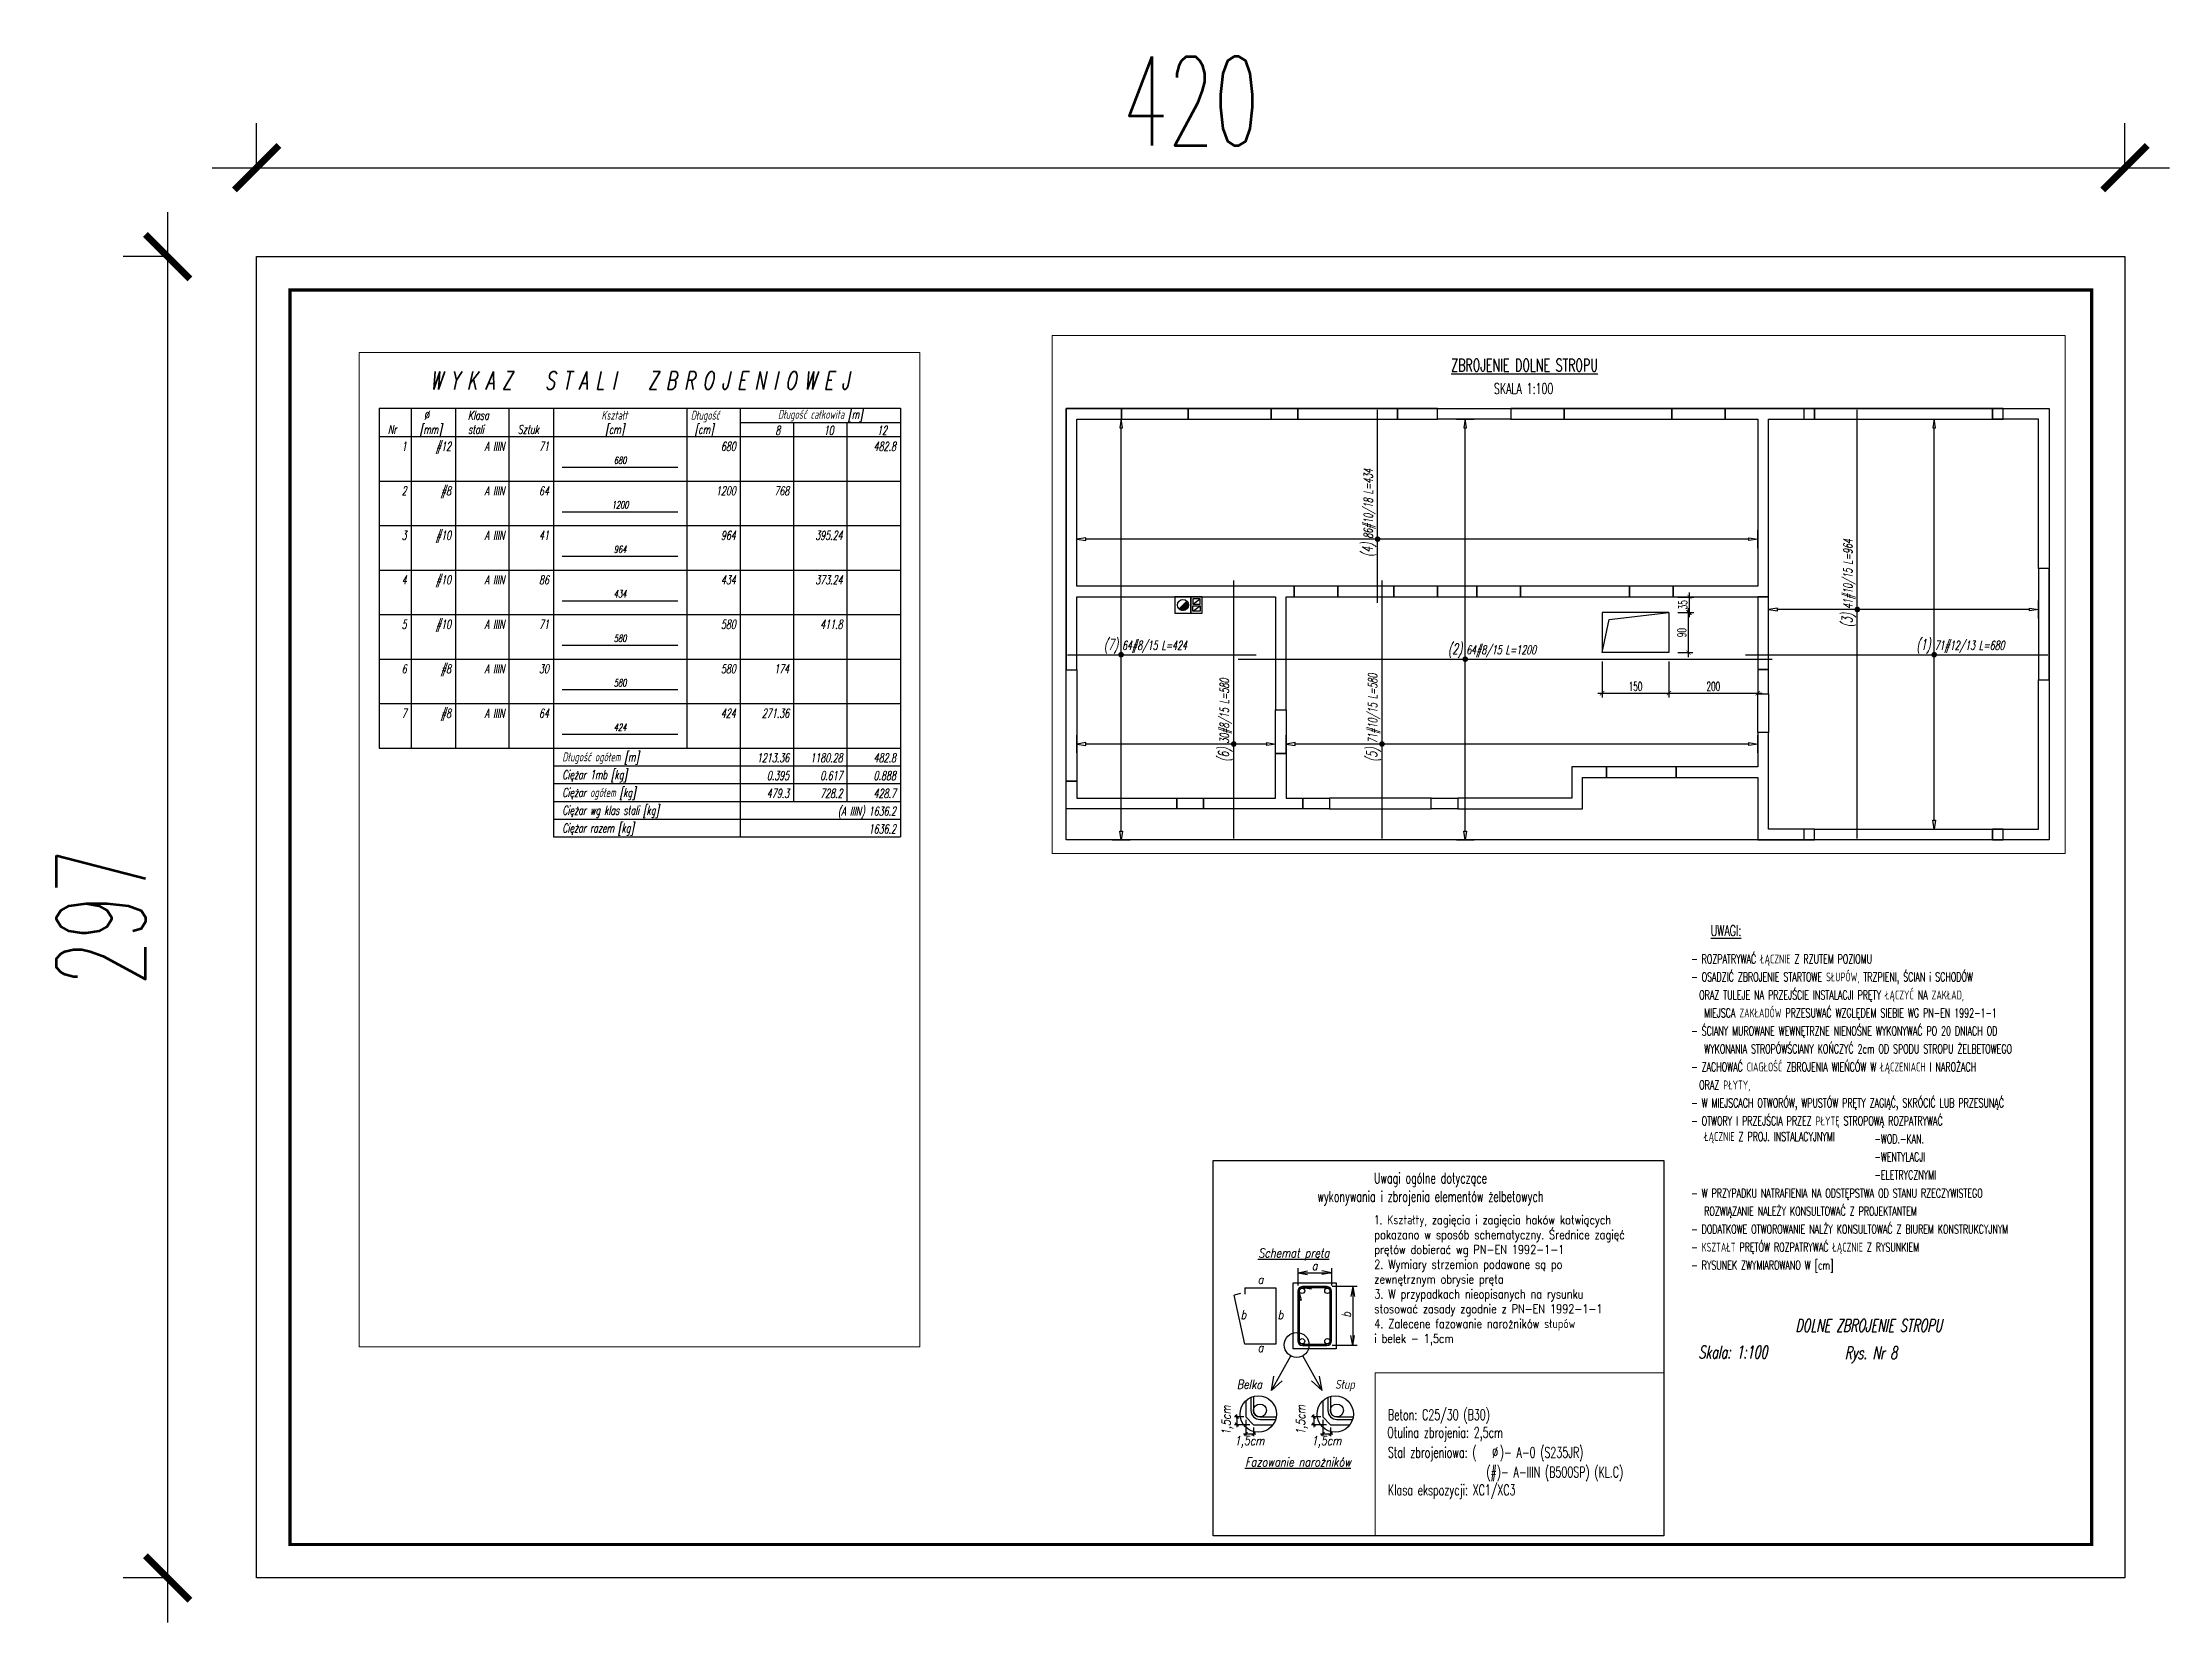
# Paper-space layout 'Layout1' of a CAD drawing. Header units: millimetres. Extents: x -461 to 18, y 446 to 802.
# The model-space entities are those that its viewports show. They can reach past a viewport. Long polylines and large blocks are cut down to what shows.
import ezdxf
from ezdxf.enums import TextEntityAlignment as Align

# ---------------------------------------------------------------- set-up
doc = ezdxf.new("R2010")
doc.units = ezdxf.units.MM
doc.header["$LTSCALE"] = 50
doc.layers.get('Defpoints').update_dxf_attribs({"color": 251})
doc.layers.add('__NIEDRUK__', color=54, linetype='Continuous', plot=False)
for name, color, linetype in [('A-URZADZENIA', 93, 'Continuous'), ('K-NADPROŻA', 61, 'Continuous'), ('K-RAMKA', 181, 'Continuous'), ('K-SCIANY', 2, 'Continuous'), ('K-SRUBY', 3, 'Continuous'), ('K-STROPY', 161, 'Continuous'), ('K-SŁUPY', 131, 'Continuous'), ('K-TEXT 2.4mm', 71, 'Continuous'), ('K-TEXT 2.8mm', 101, 'Continuous'), ('K-TEXT 2mm', 254, 'Continuous'), ('K-WYMIARY', 1, 'Continuous'), ('ZBROJA_PRET', 161, 'Continuous'), ('ZBROJA_ZASIEG', 253, 'Continuous'), ('ZBROJA_ZESTAWIENIE', 62, 'Continuous'), ('ZBROJA_ZESTAWIENIE1', 252, 'Continuous'), ('ZBROJA_ZESTAWIENIE2', 30, 'Continuous'), ('ZBROJA_ZESTAWIENIE3', 141, 'Continuous'), ('ZBROJA_ZESTAWIENIE4', 210, 'Continuous'), ('ZBROJA_ZLICZAC', 125, 'Continuous')]:
    doc.layers.add(name, color=color, linetype=linetype)
doc.styles.add('STYL_ZBROJA', font='romanszb.shx', dxfattribs={"width": 0.65, "oblique": 12})
doc.styles.add('text 2.4mm', font='romans.shx', dxfattribs={"width": 0.65})
doc.styles.add('text 2.8mm', font='romans.shx', dxfattribs={"width": 0.65})
doc.styles.add('text 2mm', font='romans.shx', dxfattribs={"width": 0.65})
doc.styles.add('WYM1', font='romanszb.shx', dxfattribs={"width": 0.6})
doc.dimstyles.new('CM100', dxfattribs={"dimscale": 5, "dimtxt": 2, "dimasz": 1, "dimexe": 1, "dimexo": 2, "dimgap": 0.5, "dimtad": 1, "dimrnd": 0.5, "dimdsep": 46, "dimtxsty": 'WYM1', "dimblk": 'OBLIQUE', "dimcen": 0, "dimdle": 1, "dimclrd": 253, "dimclre": 251, "dimclrt": 30, "dimadec": 0, "dimazin": 0, "dimtfac": 1, "dimtix": 1, "dimtmove": 0, "dimatfit": 0, "dimfxl": 1, "dimtfillclr": 256, "dimtolj": 1, "dimarcsym": 0})

# ---------------------------------------------------------------- blocks, each defined once
blk = doc.blocks.new('_ArchTick')
at = {"color": 0, "linetype": 'ByBlock', "const_width": 0.15}
blk.add_lwpolyline([(-0.5, -0.5), (0.5, 0.5)], dxfattribs=at)
blk = doc.blocks.new('*D55')
at = {"layer": '__NIEDRUK__', "color": 251, "lineweight": -2, "transparency": 16777216}
for p, q in [((-420, 317), (-420, 327)), ((0, 317), (0, 327))]:
    blk.add_line(p, q, dxfattribs=at)
at = {"layer": '__NIEDRUK__', "color": 253, "lineweight": -2, "transparency": 16777216}
blk.add_line((-430, 317), (10, 317), dxfattribs=at)
at = {"layer": 'Defpoints', "color": 0, "transparency": 16777216}
for p in [(0, 317), (-420, 297), (0, 297)]:
    blk.add_point(p, dxfattribs=at)
at = {"layer": '__NIEDRUK__', "color": 253, "lineweight": -2, "transparency": 16777216, "xscale": 10, "yscale": 10, "zscale": 10, "rotation": 180}
blk.add_blockref('_ArchTick', (-420, 317), dxfattribs=at)
at = {"layer": '__NIEDRUK__', "color": 253, "lineweight": -2, "transparency": 16777216, "xscale": 10, "yscale": 10, "zscale": 10}
blk.add_blockref('_ArchTick', (0, 317), dxfattribs=at)
at = {"layer": '__NIEDRUK__', "color": 30, "transparency": 16777216, "insert": (-210, 332), "char_height": 20, "attachment_point": 5, "style": 'WYM1'}
blk.add_mtext('\\A1;420', dxfattribs=at)
blk = doc.blocks.new('*D56')
at = {"layer": '__NIEDRUK__', "color": 253, "lineweight": -2, "transparency": 16777216}
blk.add_line((-440, 307), (-440, -10), dxfattribs=at)
at = {"layer": '__NIEDRUK__', "color": 251, "lineweight": -2, "transparency": 16777216}
for p, q in [((-440, 297), (-450, 297)), ((-440, 0), (-450, 0))]:
    blk.add_line(p, q, dxfattribs=at)
at = {"layer": 'Defpoints', "color": 0, "transparency": 16777216}
for p in [(-420, 297), (-420, 0), (-440, 0)]:
    blk.add_point(p, dxfattribs=at)
at = {"layer": '__NIEDRUK__', "color": 253, "lineweight": -2, "transparency": 16777216, "xscale": 10, "yscale": 10, "zscale": 10}
for p, rotation in [((-440, 297), 90), ((-440, 0), 270)]:
    blk.add_blockref('_ArchTick', p, dxfattribs=dict(at, rotation=rotation))
at = {"layer": '__NIEDRUK__', "color": 30, "transparency": 16777216, "insert": (-455, 148.5), "char_height": 20, "attachment_point": 5, "rotation": 90, "style": 'WYM1'}
blk.add_mtext('\\A1;297', dxfattribs=at)
blk = doc.blocks.new('A$C0BFB608B')
h = blk.add_hatch()
h.set_pattern_fill('ANSI31', color=256, scale=8)
h.set_pattern_definition([(315, (77083.3279, 191572.2395), (0.707106781, 0.707106781), [])])
h.paths.add_polyline_path([(8.8, 8.8, 0.198912), (0, 12.4, 0.668179), (-8.8, -8.8)])
blk.add_lwpolyline([(18, 18), (-18, 18), (-18, -18), (18, -18)], close=True)
blk.add_lwpolyline([(8.8, 8.8), (-8.8, -8.8)])
blk.add_circle((0, 0), 12.4)
blk = doc.blocks.new('A$C650043E8')
for points in [[(12.5, -18), (12.5, 18), (-12.5, 18), (-12.5, -18)], [(-8.5, 14), (8.5, 14), (8.5, 2), (-8.5, 2)], [(-8.5, -14), (8.5, -14), (8.5, -2), (-8.5, -2)]]:
    blk.add_lwpolyline(points, close=True)
blk = doc.blocks.new('*D76')
at = {"layer": 'Defpoints', "color": 0, "transparency": 16777216}
for p in [(27139.6, -61014.5), (27139.6, -61049.5), (27186, -61014.5)]:
    blk.add_point(p, dxfattribs=at)
at = {"layer": 'K-WYMIARY', "color": 253, "lineweight": -2, "transparency": 16777216}
blk.add_line((27186, -61059.5), (27186, -61004.5), dxfattribs=at)
at = {"layer": 'K-WYMIARY', "color": 251, "lineweight": -2, "transparency": 16777216}
for p, q in [((27159.6, -61014.5), (27196, -61014.5)), ((27159.6, -61049.5), (27196, -61049.5))]:
    blk.add_line(p, q, dxfattribs=at)
at = {"layer": 'K-WYMIARY', "color": 253, "lineweight": -2, "transparency": 16777216, "xscale": 10, "yscale": 10, "zscale": 10}
for p, rotation in [((27186, -61014.5), 90), ((27186, -61049.5), 270)]:
    blk.add_blockref('_ArchTick', p, dxfattribs=dict(at, rotation=rotation))
at = {"layer": 'K-WYMIARY', "color": 30, "transparency": 16777216, "insert": (27171, -61032), "char_height": 20, "attachment_point": 5, "rotation": 90, "style": 'WYM1'}
blk.add_mtext('\\A1;35', dxfattribs=at)
blk = doc.blocks.new('*D77')
at = {"layer": 'Defpoints', "color": 0, "transparency": 16777216}
for p in [(27139.6, -61049.5), (27183.7, -61049.5), (27139.6, -61139.5)]:
    blk.add_point(p, dxfattribs=at)
at = {"layer": 'K-WYMIARY', "color": 251, "lineweight": -2, "transparency": 16777216}
for p, q in [((27159.6, -61049.5), (27193.7, -61049.5)), ((27159.6, -61139.5), (27193.7, -61139.5))]:
    blk.add_line(p, q, dxfattribs=at)
at = {"layer": 'K-WYMIARY', "color": 253, "lineweight": -2, "transparency": 16777216}
blk.add_line((27183.7, -61149.5), (27183.7, -61039.5), dxfattribs=at)
at = {"layer": 'K-WYMIARY', "color": 253, "lineweight": -2, "transparency": 16777216, "xscale": 10, "yscale": 10, "zscale": 10}
for p, rotation in [((27183.7, -61049.5), 90), ((27183.7, -61139.5), 270)]:
    blk.add_blockref('_ArchTick', p, dxfattribs=dict(at, rotation=rotation))
at = {"layer": 'K-WYMIARY', "color": 30, "transparency": 16777216, "insert": (27168.7, -61094.5), "char_height": 20, "attachment_point": 5, "rotation": 90, "style": 'WYM1'}
blk.add_mtext('\\A1;90', dxfattribs=at)
blk = doc.blocks.new('*D78')
at = {"layer": 'Defpoints', "color": 0, "transparency": 16777216}
for p in [(26989.6, -61139.5), (27139.6, -61139.5), (27139.6, -61230.4)]:
    blk.add_point(p, dxfattribs=at)
at = {"layer": 'K-WYMIARY', "color": 251, "lineweight": -2, "transparency": 16777216}
for p, q in [((26989.6, -61159.5), (26989.6, -61240.4)), ((27139.6, -61159.5), (27139.6, -61240.4))]:
    blk.add_line(p, q, dxfattribs=at)
at = {"layer": 'K-WYMIARY', "color": 253, "lineweight": -2, "transparency": 16777216}
blk.add_line((26979.6, -61230.4), (27149.6, -61230.4), dxfattribs=at)
at = {"layer": 'K-WYMIARY', "color": 253, "lineweight": -2, "transparency": 16777216, "xscale": 10, "yscale": 10, "zscale": 10, "rotation": 180}
blk.add_blockref('_ArchTick', (26989.6, -61230.4), dxfattribs=at)
at = {"layer": 'K-WYMIARY', "color": 253, "lineweight": -2, "transparency": 16777216, "xscale": 10, "yscale": 10, "zscale": 10}
blk.add_blockref('_ArchTick', (27139.6, -61230.4), dxfattribs=at)
at = {"layer": 'K-WYMIARY', "color": 30, "transparency": 16777216, "insert": (27064.6, -61215.4), "char_height": 20, "attachment_point": 5, "style": 'WYM1'}
blk.add_mtext('\\A1;150', dxfattribs=at)
blk = doc.blocks.new('*D79')
at = {"layer": 'Defpoints', "color": 0, "transparency": 16777216}
for p in [(27139.6, -61139.5), (27339.6, -61230.4), (27339.6, -61232.2)]:
    blk.add_point(p, dxfattribs=at)
at = {"layer": 'K-WYMIARY', "color": 251, "lineweight": -2, "transparency": 16777216}
for p, q in [((27139.6, -61159.5), (27139.6, -61240.4)), ((27339.6, -61212.2), (27339.6, -61220.4))]:
    blk.add_line(p, q, dxfattribs=at)
at = {"layer": 'K-WYMIARY', "color": 253, "lineweight": -2, "transparency": 16777216}
blk.add_line((27129.6, -61230.4), (27349.6, -61230.4), dxfattribs=at)
at = {"layer": 'K-WYMIARY', "color": 253, "lineweight": -2, "transparency": 16777216, "xscale": 10, "yscale": 10, "zscale": 10, "rotation": 180}
blk.add_blockref('_ArchTick', (27139.6, -61230.4), dxfattribs=at)
at = {"layer": 'K-WYMIARY', "color": 253, "lineweight": -2, "transparency": 16777216, "xscale": 10, "yscale": 10, "zscale": 10}
blk.add_blockref('_ArchTick', (27339.6, -61230.4), dxfattribs=at)
at = {"layer": 'K-WYMIARY', "color": 30, "transparency": 16777216, "insert": (27239.6, -61215.4), "char_height": 20, "attachment_point": 5, "style": 'WYM1'}
blk.add_mtext('\\A1;200', dxfattribs=at)
blk = doc.blocks.new('_zestawiejnieM')
at = {"layer": 'ZBROJA_ZESTAWIENIE'}
for p, q in [((0, -160), (1172, -160)), ((0, -160), (0, -192)), ((72, -160), (72, -192)), ((172, -160), (172, -192)), ((292, -160), (292, -192)), ((392, -160), (392, -192)), ((692, -160), (692, -192)), ((812, -160), (812, -192)), ((1172, -160), (1172, -224)), ((0, -192), (0, -224)), ((0, -224), (1172, -224)), ((0, -224), (0, -324)), ((72, -192), (72, -224)), ((72, -224), (72, -324)), ((172, -192), (172, -224)), ((172, -224), (172, -324)), ((292, -192), (292, -224)), ((292, -224), (292, -324)), ((392, -192), (392, -224)), ((392, -224), (392, -324)), ((692, -192), (692, -224)), ((692, -224), (692, -324)), ((812, -192), (812, -224)), ((812, -224), (812, -324)), ((932, -192), (932, -224)), ((932, -224), (932, -324)), ((1052, -192), (1052, -224)), ((1052, -224), (1052, -324)), ((1172, -192), (1172, -224)), ((1172, -192), (1172, -224)), ((1172, -224), (1172, -324)), ((1172, -224), (1172, -324)), ((0, -324), (0, -424)), ((72, -324), (72, -424)), ((172, -324), (172, -424)), ((292, -324), (292, -424)), ((392, -324), (392, -424)), ((692, -324), (692, -424)), ((812, -324), (812, -424)), ((932, -324), (932, -424)), ((1052, -324), (1052, -424)), ((1172, -324), (1172, -424)), ((1172, -324), (1172, -424)), ((0, -424), (0, -524)), ((72, -424), (72, -524)), ((172, -424), (172, -524)), ((292, -424), (292, -524)), ((392, -424), (392, -524)), ((692, -424), (692, -524)), ((812, -424), (812, -524)), ((932, -424), (932, -524)), ((1052, -424), (1052, -524)), ((1172, -424), (1172, -524)), ((1172, -424), (1172, -524)), ((0, -524), (0, -624)), ((72, -524), (72, -624)), ((172, -524), (172, -624)), ((292, -524), (292, -624)), ((392, -524), (392, -624)), ((692, -524), (692, -624)), ((812, -524), (812, -624)), ((932, -524), (932, -624)), ((1052, -524), (1052, -624)), ((1172, -524), (1172, -624)), ((1172, -524), (1172, -624)), ((0, -624), (0, -724)), ((72, -624), (72, -724)), ((172, -624), (172, -724)), ((292, -624), (292, -724)), ((392, -624), (392, -724)), ((692, -624), (692, -724)), ((812, -624), (812, -724)), ((932, -624), (932, -724)), ((1052, -624), (1052, -724)), ((1172, -624), (1172, -724)), ((1172, -624), (1172, -724)), ((0, -724), (0, -824)), ((72, -724), (72, -824)), ((172, -724), (172, -824)), ((292, -724), (292, -824)), ((392, -724), (392, -824)), ((692, -724), (692, -824)), ((812, -724), (812, -824)), ((932, -724), (932, -824)), ((1052, -724), (1052, -824)), ((1172, -724), (1172, -824)), ((1172, -724), (1172, -824)), ((0, -824), (0, -924)), ((72, -824), (72, -924)), ((172, -824), (172, -924)), ((292, -824), (292, -924)), ((392, -824), (392, -924)), ((692, -824), (692, -924)), ((812, -824), (812, -924)), ((932, -824), (932, -924)), ((1052, -824), (1052, -924)), ((1172, -824), (1172, -924)), ((1172, -824), (1172, -924)), ((0, -924), (1172, -924)), ((392, -924), (392, -1124)), ((812, -924), (812, -1124)), ((932, -924), (932, -1044)), ((1052, -924), (1052, -1044)), ((1172, -924), (1172, -1084)), ((1172, -924), (1172, -1044)), ((1172, -924), (1172, -1084)), ((1172, -1044), (1172, -1084)), ((1172, -1084), (1172, -1124)), ((392, -1124), (1172, -1124))]:
    blk.add_line(p, q, dxfattribs=at)
at = {"layer": 'ZBROJA_ZESTAWIENIE1'}
for p, q in [((812, -192), (1172, -192)), ((0, -324), (1172, -324)), ((0, -424), (1172, -424)), ((0, -524), (1172, -524)), ((0, -624), (1172, -624)), ((0, -724), (1172, -724)), ((0, -824), (1172, -824)), ((392, -964), (1172, -964)), ((392, -1004), (1172, -1004)), ((392, -1044), (1172, -1044)), ((392, -1084), (1172, -1084))]:
    blk.add_line(p, q, dxfattribs=at)
at = {"layer": 'ZBROJA_ZESTAWIENIE3'}
for points in [[(412, -292.8), (672, -292.8)], [(412, -392.8), (672, -392.8)], [(412, -492.8), (672, -492.8)], [(412, -592.8), (672, -592.8)], [(412, -692.8), (672, -692.8)], [(412, -792.8), (672, -792.8)], [(412, -892.8), (672, -892.8)]]:
    blk.add_lwpolyline(points, dxfattribs=at)
at = {"layer": '__NIEDRUK__', "style": 'text 2mm', "width": 0.65}
blk.add_text('21:56:', height=40, dxfattribs=at).set_placement((0, 0))
at = {"layer": 'ZBROJA_ZESTAWIENIE2', "style": 'STYL_ZBROJA', "oblique": 12, "width": 0.65}
for s, p in [(' %%c', (92, -192)), ('Klasa', (200, -192)), ('Kształt', (500, -192)), (' Długość', (692, -192)), ('Nr', (20, -224)), ('[mm]', (92, -224)), ('stali', (200, -224)), ('Sztuk', (312, -224)), (' [cm]', (500, -224)), ('  [cm]', (692, -224)), ('Długość ogółem [m]', (412, -960)), ('Ciężar 1mb [kg]', (412, -1000)), ('Ciężar ogółem [kg]', (412, -1040)), ('Ciężar wg klas stali [kg]', (412, -1080)), ('Ciężar razem [kg]', (412, -1120))]:
    blk.add_text(s, height=20, dxfattribs=at).set_placement(p, align=Align.BOTTOM_LEFT)
blk.add_text('Długość całkowita [m]', height=20, dxfattribs=at).set_placement((992, -184), align=Align.CENTER)
for s, p in [('1', (62, -256)), ('#12', (162, -256)), ('A IIIN', (282, -256)), ('71', (382, -256)), ('680', (802, -256)), ('8', (902, -220)), ('10', (1022, -220)), ('482.8', (1162, -256)), ('12', (1142, -220)), ('#8', (162, -356)), ('2', (62, -356)), ('A IIIN', (282, -356)), ('64', (382, -356)), ('1200', (802, -356)), ('768', (922, -356)), ('3', (62, -456)), ('#10', (162, -456)), ('A IIIN', (282, -456)), ('41', (382, -456)), ('964', (802, -456)), ('395.24', (1042, -456)), ('4', (62, -556)), ('#10', (162, -556)), ('A IIIN', (282, -556)), ('86', (382, -556)), ('434', (802, -556)), ('373.24', (1042, -556)), ('5', (62, -656)), ('#10', (162, -656)), ('A IIIN', (282, -656)), ('71', (382, -656)), ('580', (802, -656)), ('411.8', (1042, -656)), ('6', (62, -756)), ('#8', (162, -756)), ('A IIIN', (282, -756)), ('30', (382, -756)), ('580', (802, -756)), ('174', (922, -756)), ('7', (62, -856)), ('#8', (162, -856)), ('A IIIN', (282, -856)), ('64', (382, -856)), ('424', (802, -856)), ('271.36', (922, -856)), ('1213.36', (922, -956)), ('1180.28', (1042, -956)), ('482.8', (1162, -956)), ('0.395', (922, -996)), ('0.617', (1042, -996)), ('0.888', (1162, -996)), ('479.3', (922, -1036)), ('728.2', (1042, -1036)), ('428.7', (1162, -1036)), ('(A IIIN) 1636.2', (1162, -1076)), ('1636.2', (1162, -1116))]:
    blk.add_text(s, height=20, dxfattribs=at).set_placement(p, align=Align.RIGHT)
for s, p in [('680', (542, -290.2)), ('1200', (542, -390.2)), ('964', (542, -490.2)), ('434', (542, -590.2)), ('580', (542, -690.2)), ('580', (542, -790.2)), ('424', (542, -890.2))]:
    blk.add_text(s, height=16, dxfattribs=at).set_placement(p, align=Align.BOTTOM_CENTER)
at = {"layer": 'ZBROJA_ZESTAWIENIE4', "style": 'STYL_ZBROJA', "oblique": 12, "width": 0.65}
blk.add_text('W Y K A Z   S T A L I   Z B R O J E N I O W E J', height=40, dxfattribs=at).set_placement((586, -118), align=Align.CENTER)
blk = doc.blocks.new('ramka')
at = {"const_width": 0.7}
blk.add_lwpolyline([(-405, 282), (0, 282), (0, 0), (-405, 0)], close=True, dxfattribs=at)
at = {"layer": '__NIEDRUK__'}
blk.add_lwpolyline([(-412.5, 289.5), (7.5, 289.5), (7.5, -7.5), (-412.5, -7.5)], close=True, dxfattribs=at)
dim = blk.add_linear_dim(base=(7.5, 309.5), p1=(-412.5, 289.5), p2=(7.5, 289.5), dimstyle='CM100', override={"dimscale": 10, "dimblk": 'ArchTick'}, dxfattribs=at)
dim.commit()
dim.dimension.update_dxf_attribs({"geometry": '*D55', "text_midpoint": (-202.5, 324.5), "insert": (7.5, -7.5)})
dim = blk.add_linear_dim(base=(-432.5, -7.5), p1=(-412.5, 289.5), p2=(-412.5, -7.5), angle=90, dimstyle='CM100', override={"dimscale": 10, "dimblk": 'ArchTick'}, dxfattribs=at)
dim.commit()
dim.dimension.update_dxf_attribs({"geometry": '*D56', "text_midpoint": (-447.5, 141), "insert": (7.5, -7.5)})

msp = doc.modelspace()

# ---------------------------------------------------------------- linework, layer by layer
at = {"layer": 'A-URZADZENIA'}
for p, q in [((26069.306, -61030.46), (26086.306, -61018.46)), ((26069.306, -61046.46), (26086.306, -61034.46))]:
    msp.add_line(p, q, dxfattribs=at)
at = {"layer": 'K-NADPROŻA'}
for points in [[(25909.351, -60614.46), (26059.351, -60614.46), (26059.351, -60590.46), (25909.351, -60590.46)], [(26245.64, -60614.46), (26305.64, -60614.46), (26305.64, -60590.46), (26245.64, -60590.46)], [(26529.713, -60614.46), (26619.713, -60614.46), (26619.713, -60590.46), (26529.713, -60590.46)], [(26784.032, -60614.46), (26904.032, -60614.46), (26904.032, -60590.46), (26784.032, -60590.46)], [(27146.205, -60614.46), (27266.205, -60614.46), (27266.205, -60590.46), (27146.205, -60590.46)], [(27467.14, -60614.46), (27867.14, -60614.46), (27867.14, -60590.46), (27467.14, -60590.46)], [(27994.64, -60950.46), (27970.64, -60950.46), (27970.64, -61200.46), (27994.64, -61200.46)], [(26297.59, -61014.46), (26395.64, -61014.46), (26395.64, -60990.46), (26297.59, -60990.46)], [(26521.663, -61014.46), (26619.713, -61014.46), (26619.713, -60990.46), (26521.663, -60990.46)], [(26707.713, -61014.46), (26805.762, -61014.46), (26805.762, -60990.46), (26707.713, -60990.46)], [(27051.466, -61014.46), (27149.516, -61014.46), (27149.516, -60990.46), (27051.466, -60990.46)], [(27339.64, -61177.46), (27363.64, -61177.46), (27363.64, -61014.46), (27339.64, -61014.46)], [(25784.64, -61178.334), (25808.64, -61178.334), (25808.64, -61428.334), (25784.64, -61428.334)], [(27339.64, -61232.21), (27363.64, -61232.21), (27363.64, -61319.21), (27339.64, -61319.21)], [(26255.64, -61268.41), (26279.64, -61268.41), (26279.64, -61366.46), (26255.64, -61366.46)], [(27156.14, -61396.46), (26999.14, -61396.46), (26999.14, -61420.46), (27156.14, -61420.46)], [(26093.83, -61490.46), (26033.83, -61490.46), (26033.83, -61466.46), (26093.83, -61466.46)], [(26376.57, -61490.46), (26316.57, -61490.46), (26316.57, -61466.46), (26376.57, -61466.46)], [(26665.508, -61490.46), (26605.508, -61490.46), (26605.508, -61466.46), (26665.508, -61466.46)], [(27867.14, -61560.46), (27467.14, -61560.46), (27467.14, -61536.46), (27867.14, -61536.46)]]:
    msp.add_lwpolyline(points, close=True, dxfattribs=at)
at = {"layer": 'K-SCIANY'}
for points in [[(25909.351, -60590.46), (25784.64, -60590.46), (25784.64, -61178.334), (25808.64, -61178.334), (25808.64, -61014.46), (26255.64, -61014.46), (26255.64, -61268.41), (26279.64, -61268.41), (26279.64, -61014.46), (26297.59, -61014.46), (26297.59, -60990.46), (25808.64, -60990.46), (25808.64, -60614.46), (25909.351, -60614.46)], [(26059.351, -60614.46), (26245.64, -60614.46), (26245.64, -60590.46), (26059.351, -60590.46)], [(26305.64, -60614.46), (26529.713, -60614.46), (26529.713, -60590.46), (26305.64, -60590.46)], [(26784.032, -60614.46), (26619.713, -60614.46), (26619.713, -60590.46), (26784.032, -60590.46)], [(26904.032, -60614.46), (27146.205, -60614.46), (27146.205, -60590.46), (26904.032, -60590.46)], [(27867.14, -60590.46), (27994.64, -60590.46), (27994.64, -60950.46), (27970.64, -60950.46), (27970.64, -60614.46), (27867.14, -60614.46)], [(26521.663, -60990.46), (26395.64, -60990.46), (26395.64, -61014.46), (26521.663, -61014.46)], [(26619.713, -61014.46), (26707.713, -61014.46), (26707.713, -60990.46), (26619.713, -60990.46)], [(26805.762, -61014.46), (27051.466, -61014.46), (27051.466, -60990.46), (26805.762, -60990.46)], [(27970.64, -61200.46), (27994.64, -61200.46), (27994.64, -61560.46), (27867.14, -61560.46), (27867.14, -61536.46), (27970.64, -61536.46)], [(27467.062, -61536.46), (27363.64, -61536.46), (27363.64, -61319.21), (27339.64, -61319.21), (27339.64, -61396.46), (27156.14, -61396.46), (27156.14, -61420.46), (27339.64, -61420.46), (27339.64, -61560.46), (27467.14, -61560.46)], [(26255.64, -61366.46), (26279.64, -61366.46), (26279.64, -61466.46), (26316.57, -61466.46), (26316.57, -61490.46), (26093.83, -61490.46), (26093.83, -61466.46), (26255.64, -61466.46)], [(26033.83, -61490.46), (25784.64, -61490.46), (25784.64, -61428.334), (25808.64, -61428.334), (25808.64, -61466.46), (26033.83, -61466.46)], [(26999.14, -61396.46), (26921.14, -61396.46), (26921.14, -61466.46), (26665.508, -61466.46), (26665.508, -61490.46), (26945.14, -61490.46), (26945.14, -61420.46), (26999.14, -61420.46)], [(26376.57, -61490.46), (26605.508, -61490.46), (26605.508, -61466.46), (26376.57, -61466.46)]]:
    msp.add_lwpolyline(points, close=True, dxfattribs=at)
msp.add_lwpolyline([(27149.516, -60990.46), (27149.516, -61014.46), (27363.64, -61014.46), (27363.64, -60614.46), (27467.14, -60614.46), (27467.14, -60590.46), (27266.205, -60590.46), (27266.205, -60614.46), (27339.64, -60614.46), (27339.64, -60990.46), (27149.516, -60990.46)], dxfattribs=at)
at = {"layer": 'K-SRUBY'}
for points in [[(26989.64, -61049.46), (26989.64, -61139.46), (27005.55, -61065.37), (27139.64, -61049.46), (26989.64, -61049.46)], [(26989.64, -61139.46), (27005.55, -61065.37), (27139.64, -61049.46), (27139.64, -61139.46), (26989.64, -61139.46)]]:
    msp.add_lwpolyline(points, dxfattribs=at)
at = {"layer": 'K-STROPY'}
msp.add_lwpolyline([(25784.64, -60590.46), (27994.64, -60590.46), (27994.64, -61560.46), (25784.64, -61560.46)], close=True, dxfattribs=at)
at = {"layer": 'K-SŁUPY'}
for points in [[(27443.14, -60614.46), (27467.14, -60614.46), (27467.14, -60590.46), (27443.14, -60590.46)], [(27867.14, -60614.46), (27891.14, -60614.46), (27891.14, -60590.46), (27867.14, -60590.46)], [(27339.64, -61232.21), (27363.64, -61232.21), (27363.64, -61177.46), (27339.64, -61177.46)], [(27443.14, -61560.46), (27467.14, -61560.46), (27467.14, -61536.46), (27443.14, -61536.46)], [(27867.14, -61560.46), (27891.14, -61560.46), (27891.14, -61536.46), (27867.14, -61536.46)]]:
    msp.add_lwpolyline(points, close=True, dxfattribs=at)
at = {"layer": 'ZBROJA_PRET'}
for p, q in [((26484.81, -61027.46), (26484.81, -60593.46)), ((27563.236, -61557.46), (27563.236, -60593.46)), ((26161.55, -61557.46), (26161.55, -60977.46)), ((26494.81, -61557.46), (26494.81, -60977.46)), ((25787.64, -61144.23), (26211.64, -61144.23)), ((27311.64, -61144.23), (27991.64, -61144.23)), ((26171.64, -61154.23), (27371.64, -61154.23))]:
    msp.add_line(p, q, dxfattribs=at)
at = {"layer": 'ZBROJA_ZASIEG'}
for p, q in [((25888.278, -60614.46), (25928.278, -60614.46)), ((26661.872, -60614.46), (26701.872, -60614.46)), ((27716.076, -60614.46), (27756.076, -60614.46)), ((25808.64, -60904.466), (25808.64, -60864.466)), ((27339.64, -60904.466), (27339.64, -60864.466)), ((27363.64, -61062.532), (27363.64, -61022.532)), ((27970.64, -61062.532), (27970.64, -61022.532)), ((25808.64, -61364.923), (25808.64, -61324.923)), ((26255.64, -61364.923), (26255.64, -61324.923)), ((26279.64, -61364.923), (26279.64, -61324.923)), ((27339.64, -61364.923), (27339.64, -61324.923)), ((25888.278, -61560.46), (25928.278, -61560.46)), ((26661.872, -61560.46), (26701.872, -61560.46)), ((27716.076, -61536.46), (27756.076, -61536.46))]:
    msp.add_line(p, q, dxfattribs=at)
for points in [[(25908.278, -61540.46), (25911.378, -61540.46), (25908.278, -61560.46), (25905.178, -61540.46), (25908.278, -61540.46), (25908.278, -60634.46), (25911.378, -60634.46), (25908.278, -60614.46), (25905.178, -60634.46), (25908.278, -60634.46)], [(26681.872, -61540.46), (26684.972, -61540.46), (26681.872, -61560.46), (26678.772, -61540.46), (26681.872, -61540.46), (26681.872, -60634.46), (26684.972, -60634.46), (26681.872, -60614.46), (26678.772, -60634.46), (26681.872, -60634.46)], [(27736.076, -61516.46), (27739.176, -61516.46), (27736.076, -61536.46), (27732.976, -61516.46), (27736.076, -61516.46), (27736.076, -60634.46), (27739.176, -60634.46), (27736.076, -60614.46), (27732.976, -60634.46), (27736.076, -60634.46)], [(27319.64, -60884.466), (27319.64, -60881.366), (27339.64, -60884.466), (27319.64, -60887.566), (27319.64, -60884.466), (25828.64, -60884.466), (25828.64, -60881.366), (25808.64, -60884.466), (25828.64, -60887.566), (25828.64, -60884.466)], [(27950.64, -61042.532), (27950.64, -61039.432), (27970.64, -61042.532), (27950.64, -61045.632), (27950.64, -61042.532), (27383.64, -61042.532), (27383.64, -61039.432), (27363.64, -61042.532), (27383.64, -61045.632), (27383.64, -61042.532)], [(26235.64, -61344.923), (26235.64, -61341.823), (26255.64, -61344.923), (26235.64, -61348.023), (26235.64, -61344.923), (25828.64, -61344.923), (25828.64, -61341.823), (25808.64, -61344.923), (25828.64, -61348.023), (25828.64, -61344.923)], [(27319.64, -61344.923), (27319.64, -61341.823), (27339.64, -61344.923), (27319.64, -61348.023), (27319.64, -61344.923), (26299.64, -61344.923), (26299.64, -61341.823), (26279.64, -61344.923), (26299.64, -61348.023), (26299.64, -61344.923)]]:
    msp.add_lwpolyline(points, dxfattribs=at)
at = {"layer": 'ZBROJA_ZASIEG', "const_width": 6.3}
for points in [[(26481.66, -60884.466, 1), (26487.96, -60884.466, 1)], [(27560.086, -61042.532, 1), (27566.386, -61042.532, 1)], [(25905.128, -61144.23, 1), (25911.428, -61144.23, 1)], [(26678.722, -61154.23, 1), (26685.022, -61154.23, 1)], [(27732.926, -61144.23, 1), (27739.226, -61144.23, 1)], [(26158.4, -61344.923, 1), (26164.7, -61344.923, 1)], [(26491.66, -61344.923, 1), (26497.96, -61344.923, 1)]]:
    msp.add_lwpolyline(points, format="xyb", close=True, dxfattribs=at)

# ---------------------------------------------------------------- block references
msp.add_blockref('_zestawiejnieM', (36620.563, -62460.288))
at = {"layer": 'A-URZADZENIA'}
for name, p, rotation in [('A$C0BFB608B', (26047.306, -61032.46), 180.0000000000001), ('A$C650043E8', (26077.806, -61032.46), 180)]:
    msp.add_blockref(name, p, dxfattribs=dict(at, rotation=rotation))

# ---------------------------------------------------------------- texts
at = {"layer": 'K-TEXT 2.4mm', "style": 'text 2.4mm', "width": 0.65}
msp.add_text('SKALA 1:100', height=24, dxfattribs=at).set_placement((26746.275, -60558.083))
at = {"layer": 'K-TEXT 2.8mm', "style": 'text 2.8mm', "width": 0.65}
msp.add_text('%%UZBROJENIE DOLNE STROPU', height=28, dxfattribs=at).set_placement((26650.256, -60507.335))
at = {"layer": 'ZBROJA_ZLICZAC', "char_height": 40, "attachment_point": 7, "rotation": 90, "style": 'STYL_ZBROJA'}
for s, insert in [('\\H24;\\C71;\\H20;\\C256;\\H24;\\C71;(4)\\H20;\\C256; 86#10/18 L=434', (26481.81, -60924.514)), ('\\H24;\\C71;\\H20;\\C256;\\H24;\\C71;(3)\\H20;\\C256; 41#10/15 L=964', (27560.236, -61082.58)), ('\\H24;\\C71;\\H20;\\C256;\\H24;\\C71;(6)\\H20;\\C256; 30#8/15 L=580', (26158.55, -61384.971)), ('\\H24;\\C71;\\H20;\\C256;\\H24;\\C71;(5)\\H20;\\C256; 71#10/15 L=580', (26491.81, -61384.971))]:
    msp.add_mtext(s, dxfattribs=dict(at, insert=insert))
at = {"layer": 'ZBROJA_ZLICZAC', "char_height": 40, "attachment_point": 7, "style": 'STYL_ZBROJA'}
for s, insert in [('\\H24;\\C71;\\H20;\\C256;\\H24;\\C71;(7)\\H20;\\C256; 64#8/15 L=424', (25869.537, -61141.23)), ('\\H24;\\C71;\\H20;\\C256;\\H24;\\C71;(2)\\H20;\\C256; 64#8/15 L=1200', (26643.131, -61151.23)), ('\\H24;\\C71;\\H20;\\C256;\\H24;\\C71;(1)\\H20;\\C256; 71#12/13 L=680', (27696.029, -61141.23))]:
    msp.add_mtext(s, dxfattribs=dict(at, insert=insert))

# ---------------------------------------------------------------- dimensions: what is measured, and where the dimension line sits
at = {"layer": 'K-WYMIARY'}
for base, p1, p2, picture, middle in [((27185.967, -61014.46), (27139.64, -61049.46), (27139.64, -61014.46), '*D76', (27170.967, -61031.96)), ((27183.704, -61049.46), (27139.64, -61139.46), (27139.64, -61049.46), '*D77', (27168.704, -61094.46))]:
    dim = msp.add_linear_dim(base=base, p1=p1, p2=p2, angle=90, dimstyle='CM100', override={"dimscale": 10, "dimblk": 'ArchTick'}, dxfattribs=at)
    dim.commit()
    dim.dimension.update_dxf_attribs({"geometry": picture, "text_midpoint": middle})
for base, p1, p2, override, picture, middle in [((27139.64, -61230.36), (26989.64, -61139.46), (27139.64, -61139.46), {"dimscale": 10, "dimblk": 'ArchTick'}, '*D78', (27064.64, -61215.36)), ((27339.64, -61230.36), (27139.64, -61139.46), (27339.64, -61232.21), {"dimscale": 10, "dimblk": 'ArchTick', "dimtmove": 1}, '*D79', (27239.64, -61215.36))]:
    dim = msp.add_linear_dim(base=base, p1=p1, p2=p2, dimstyle='CM100', override=override, dxfattribs=at)
    dim.commit()
    dim.dimension.update_dxf_attribs({"geometry": picture, "text_midpoint": middle})

psp = doc.layouts.get("Layout1")

# ---------------------------------------------------------------- linework, layer by layer
for p, q in [((-178.42, 526.01), (-178.42, 522.16)), ((-170.87, 526.01), (-170.87, 522.16)), ((-190.32, 521.58), (-190.32, 520.17)), ((-190.32, 521.58), (-183.36, 521.58)), ((-183.36, 521.58), (-183.36, 508.96)), ((-179.47, 522.7), (-169.83, 522.7)), ((-179.47, 507.92), (-179.47, 522.7)), ((-178.42, 524.99), (-176.23, 525.42)), ((-178.42, 524.99), (-176.23, 524.57)), ((-178.42, 524.99), (-170.87, 524.99)), ((-171.89, 521.87), (-177.41, 521.87)), ((-171.89, 521.58), (-177.41, 521.58)), ((-175.46, 521.27), (-177.29, 521.57)), ((-175.41, 521.55), (-177.24, 521.86)), ((-175.59, 521.58), (-175.85, 521.58)), ((-175.46, 521.27), (-175.41, 521.55)), ((-170.87, 524.99), (-173.06, 525.42)), ((-170.87, 524.99), (-173.06, 524.57)), ((-165.09, 521.87), (-170.73, 521.87)), ((-169.83, 522.7), (-169.83, 507.92)), ((-166.11, 521.87), (-166.53, 519.68)), ((-166.11, 521.87), (-165.68, 519.68)), ((-166.11, 521.87), (-166.11, 508.67)), ((-191.29, 520.31), (-192.73, 519.99)), ((-190.32, 508.96), (-192.73, 519.99)), ((-178.42, 520.85), (-178.42, 509.69)), ((-177.88, 518.79), (-178.38, 520.58)), ((-178.13, 520.85), (-178.13, 509.69)), ((-177.6, 518.87), (-178.1, 520.66)), ((-177.6, 518.87), (-177.88, 518.79)), ((-171.16, 509.69), (-171.16, 520.85)), ((-170.87, 509.69), (-170.87, 520.85)), ((-178.13, 511.38), (-178.13, 512.11)), ((-171.16, 511.38), (-171.16, 512.11)), ((-183.36, 508.96), (-190.32, 508.96)), ((-169.83, 507.92), (-179.47, 507.92)), ((-177.41, 508.96), (-171.89, 508.96)), ((-177.41, 508.67), (-171.89, 508.67)), ((-165.09, 508.67), (-170.73, 508.67)), ((-166.11, 508.67), (-166.53, 510.86)), ((-166.11, 508.67), (-165.68, 510.86)), ((-184.39, 498.52), (-180.04, 506.34)), ((-172.96, 498.52), (-177.32, 506.34)), ((-184.39, 498.52), (-183.82, 501.74)), ((-184.39, 498.52), (-181.96, 500.7)), ((-172.96, 498.52), (-175.4, 500.7)), ((-172.96, 498.52), (-173.54, 501.74)), ((-190.55, 492.59), (-192.71, 492.59)), ((-191.81, 492.22), (-192.56, 492.97)), ((-192.18, 492.3), (-192.18, 493.12)), ((-192.18, 492.59), (-192.18, 490.85)), ((-190.16, 496.18), (-190.16, 492.59)), ((-190.16, 492.59), (-188.42, 490.85)), ((-189, 496.96), (-189, 494.04)), ((-188.42, 497.17), (-188.42, 494.04)), ((-186.96, 492.59), (-183.31, 492.59)), ((-173.24, 492.59), (-175.4, 492.59)), ((-174.5, 492.22), (-175.25, 492.97)), ((-174.87, 492.3), (-174.87, 493.12)), ((-174.87, 492.59), (-174.87, 490.85)), ((-172.85, 496.18), (-172.85, 492.59)), ((-172.85, 492.59), (-171.11, 490.85)), ((-171.69, 496.96), (-171.69, 494.04)), ((-171.11, 497.17), (-171.11, 494.04)), ((-169.66, 492.59), (-166, 492.59)), ((-189.26, 490.85), (-192.71, 490.85)), ((-191.81, 490.48), (-192.56, 491.23)), ((-192.18, 491.14), (-192.18, 490.32)), ((-190.69, 488.79), (-187.89, 488.79)), ((-189.78, 489.16), (-190.53, 488.41)), ((-190.16, 491.95), (-190.16, 488.26)), ((-188.04, 489.16), (-188.79, 488.41)), ((-188.42, 490.85), (-184.03, 490.85)), ((-188.42, 490.21), (-188.42, 488.26)), ((-186.96, 492.01), (-183.44, 492.01)), ((-171.96, 490.85), (-175.4, 490.85)), ((-174.5, 490.48), (-175.25, 491.23)), ((-174.87, 491.14), (-174.87, 490.32)), ((-173.38, 488.79), (-170.58, 488.79)), ((-172.48, 489.16), (-173.23, 488.41)), ((-172.85, 491.95), (-172.85, 488.26)), ((-170.74, 489.16), (-171.48, 488.41)), ((-171.11, 490.85), (-166.72, 490.85)), ((-171.11, 490.21), (-171.11, 488.26)), ((-169.66, 492.01), (-166.14, 492.01))]:
    psp.add_line(p, q)
psp.add_lwpolyline([(-197.48, 550.24), (-96.14, 550.24), (-96.14, 465.89), (-197.48, 465.89)], close=True)
at = {"lineweight": 0}
psp.add_lwpolyline([(-161.06, 502.51), (-96.14, 502.51), (-96.14, 465.89), (-161.06, 465.89)], close=True, dxfattribs=at)
for centre, radius in [((-177.49, 520.94), 0.6), ((-171.8, 520.94), 0.6), ((-178.68, 508.78), 2.8), ((-177.49, 509.6), 0.6), ((-171.8, 509.6), 0.6), ((-187.33, 493.24), 4.08), ((-170.03, 493.24), 4.08), ((-186.96, 494.04), 1.45), ((-169.66, 494.04), 1.45)]:
    psp.add_circle(centre, radius)
for centre, radius, start, end in [((-177.41, 520.85), 1.02, 90, 180), ((-177.41, 520.85), 0.726, 90, 180), ((-177.41, 520.85), 1.02, 80.5963, 90), ((-177.41, 520.85), 0.726, 80.5963, 90), ((-171.89, 520.85), 1.02, 0, 90), ((-171.89, 520.85), 0.726, 0, 90), ((-177.41, 520.85), 1.02, 186.4136, 195.8173), ((-177.41, 520.85), 0.726, 186.4136, 195.8173), ((-177.41, 509.69), 1.02, 180, 270), ((-177.41, 509.69), 0.726, 180, 270), ((-171.89, 509.69), 1.02, 270, 0), ((-171.89, 509.69), 0.726, 270, 0), ((-186.96, 494.04), 2.03, 180, 270), ((-186.96, 494.04), 1.45, 180, 270), ((-169.66, 494.04), 2.03, 180, 270), ((-169.66, 494.04), 1.45, 180, 270)]:
    psp.add_arc(centre, radius, start, end)

# ---------------------------------------------------------------- block references
at = {"layer": 'K-RAMKA'}
psp.add_blockref('ramka', (0, 463.89), dxfattribs=at)

# ---------------------------------------------------------------- texts
at = {"layer": 'K-TEXT 2.4mm', "lineweight": -2, "style": 'text 2.4mm', "width": 0.65}
psp.add_text('%%UUWAGI:', height=2.4, dxfattribs=at).set_placement((-85.63, 600), align=Align.BOTTOM_LEFT)
for s, p in [('Uwagi ogólne dotyczące', (-148.62, 545.08)), ('wykonywania i zbrojenia elementów żelbetowych', (-148.62, 540.95))]:
    psp.add_text(s, height=2.4, dxfattribs=at).set_placement(p, align=Align.CENTER)
for s, p in [('Beton: C25/30 (B30)', (-158.19, 491.89)), ('Otulina zbrojenia: 2,5cm', (-158.34, 487.89)), ('Stal zbrojeniowa: (', (-158.2, 483.43)), ('∅', (-134.76, 483.43)), (')- A-0 (S235JR)', (-133.03, 483.43)), ('(#)- A-IIIN (B500SP) (KL.C)', (-136.05, 478.98)), ('Klasa ekspozycji: XC1/XC3', (-158.19, 474.98))]:
    psp.add_text(s, height=2.4, dxfattribs=at).set_placement(p)
at = {"layer": 'K-TEXT 2.8mm', "style": 'STYL_ZBROJA', "oblique": 12, "width": 0.65}
for s, p in [('DOLNE ZBROJENIE STROPU', (-50.09, 511.75)), ('Skala: 1:100', (-80.62, 505.76)), ('Rys. Nr 8', (-49.61, 505.6))]:
    psp.add_text(s, height=2.8, dxfattribs=at).set_placement(p, align=Align.CENTER)
at = {"layer": 'K-TEXT 2mm', "lineweight": -2, "style": 'text 2mm', "width": 0.65}
for s, p in [('- ROZPATRYWAĆ ŁĄCZNIE Z RZUTEM POZIOMU', (-90, 593.92)), ('- OSADZIĆ ZBROJENIE STARTOWE SŁUPÓW, TRZPIENI, ŚCIAN i SCHODÓW', (-90, 589.88)), ('  ORAZ TULEJE NA PRZEJŚCIE INSTALACJI PRĘTY ŁĄCZYĆ NA ZAKŁAD, ', (-90, 585.83)), ('MIEJSCA ZAKŁADÓW PRZESUWAĆ WZGLĘDEM SIEBIE WG PN-EN 1992-1-1 ', (-87.09, 581.79)), ('- ŚCIANY MUROWANE WEWNĘTRZNE NIENOŚNE WYKONYWAĆ PO 20 DNIACH OD', (-90, 577.74)), ('WYKONANIA STROPÓWŚCIANY KOŃCZYĆ 2cm OD SPODU STROPU ŻELBETOWEGO', (-87.09, 573.7)), ('- ZACHOWAĆ CIAGŁOŚĆ ZBROJENIA WIEŃCÓW W ŁĄCZENIACH I NAROŻACH', (-90, 569.65)), ('- W MIEJSCACH OTWORÓW, WPUSTÓW PRĘTY ZAGIĄĆ, SKRÓCIĆ LUB PRZESUNĄĆ', (-90, 561.56)), ('  ORAZ PŁYTY,', (-90, 565.61)), ('- OTWORY I PRZEJŚCIA PRZEZ PŁYTĘ STROPOWĄ ROZPATRYWAĆ', (-90, 557.52)), ('ŁĄCZNIE Z PROJ. INSTALACYJNYMI', (-87.09, 554.01)), ('  -WOD.-KAN.', (-50.61, 553.47)), ('  -WENTYLACJI', (-50.61, 549.43)), ('  -ELETRYCZNYMI', (-50.61, 545.38))]:
    psp.add_text(s, height=2, dxfattribs=at).set_placement(p, align=Align.BOTTOM_LEFT)
for s, p in [('- W PRZYPADKU NATRAFIENIA NA ODSTĘPSTWA OD STANU RZECZYWISTEGO', (-90, 541.88)), ('ROZWIĄZANIE NALEŻY KONSULTOWAĆ Z PROJEKTANTEM  ', (-87.09, 537.83)), ('- DODATKOWE OTWOROWANIE NALŻY KONSULTOWAĆ Z BIUREM KONSTRUKCYJNYM', (-90, 533.79)), ('- KSZTAŁT PRĘTÓW ROZPATRYWAĆ ŁĄCZNIE Z RYSUNKIEM', (-90, 529.74)), ('- RYSUNEK ZWYMIAROWANO W [cm]', (-90, 525.7))]:
    psp.add_text(s, height=2, dxfattribs=at).set_placement(p)
at = {"layer": 'K-TEXT 2mm', "lineweight": -2, "style": 'text 2mm', "oblique": 12, "width": 0.8}
for s, p in [('%%USchemat pręta', (-179.32, 528.44)), ('a', (-186.84, 522.48)), ('a', (-186.84, 507.15)), ('Belka', (-189.3, 498.91)), ('Słup', (-167.85, 498.91)), ('%%UFazowanie narożników', (-178.36, 481.46))]:
    psp.add_text(s, height=2, dxfattribs=at).set_placement(p, align=Align.CENTER)
psp.add_text('a', height=2, dxfattribs=at).set_placement((-174.65, 524.99), align=Align.BOTTOM_CENTER)
for p in [(-190.66, 516.59), (-182.33, 516.59)]:
    psp.add_text('b', height=2, dxfattribs=at).set_placement(p, align=Align.TOP_CENTER)
psp.add_text('b', height=2, rotation=90, dxfattribs=at).set_placement((-165.94, 515.53), align=Align.BOTTOM_CENTER)
for p in [(-194.56, 491.83), (-177.81, 491.91)]:
    psp.add_text('1,5cm', height=2, rotation=90, dxfattribs=at).set_placement(p, align=Align.MIDDLE_CENTER)
for p in [(-189.29, 487.25), (-171.98, 487.25)]:
    psp.add_text('1,5cm', height=2, dxfattribs=at).set_placement(p, align=Align.MIDDLE_CENTER)
at = {"layer": 'K-TEXT 2mm', "lineweight": -2, "insert": (-161.25, 537.89), "char_height": 2, "width": 61.1414, "attachment_point": 1, "style": 'text 2mm'}
psp.add_mtext('1{\\W0.8;. Kształty, zagięcia i zagięcia haków kotwiących pokazano w sposób schematyczny. Średnice zagięć prętów dobierać wg PN-EN\\~1992-1-1\\P2. Wymiary strzemion podawane są po zewnętrznym obrysie pręta\\P3. W przypadkach nieopisanych na rysunku stosować zasady zgodnie z PN-EN\\~1992-1-1\\P4. Zalecene fazowanie narożników słupów  ^Ji belek - 1,5cm}', dxfattribs=at)

# ---------------------------------------------------------------- viewports
at = {"layer": 'Defpoints', "view_twist_angle": 95.33635232}
psp.add_viewport(center=(-202.5, 604.89), size=(405, 282), view_center_point=(64580.395, -6792.489), view_height=36043.8581, dxfattribs=at)
at = {"layer": 'Defpoints'}
for center, size, view_center_point, view_height, status in [((-326.44, 620.09), (126.01, 223.559), (37206.014, -63612.812), 2235.5907, 4), ((-119.8, 677.45), (227.75, 116.4303), (26891.928, -61008.847), 1164.303, 3)]:
    psp.add_viewport(center=center, size=size, view_center_point=view_center_point, view_height=view_height, status=status, dxfattribs=at)

doc.saveas('drawing.dxf')
